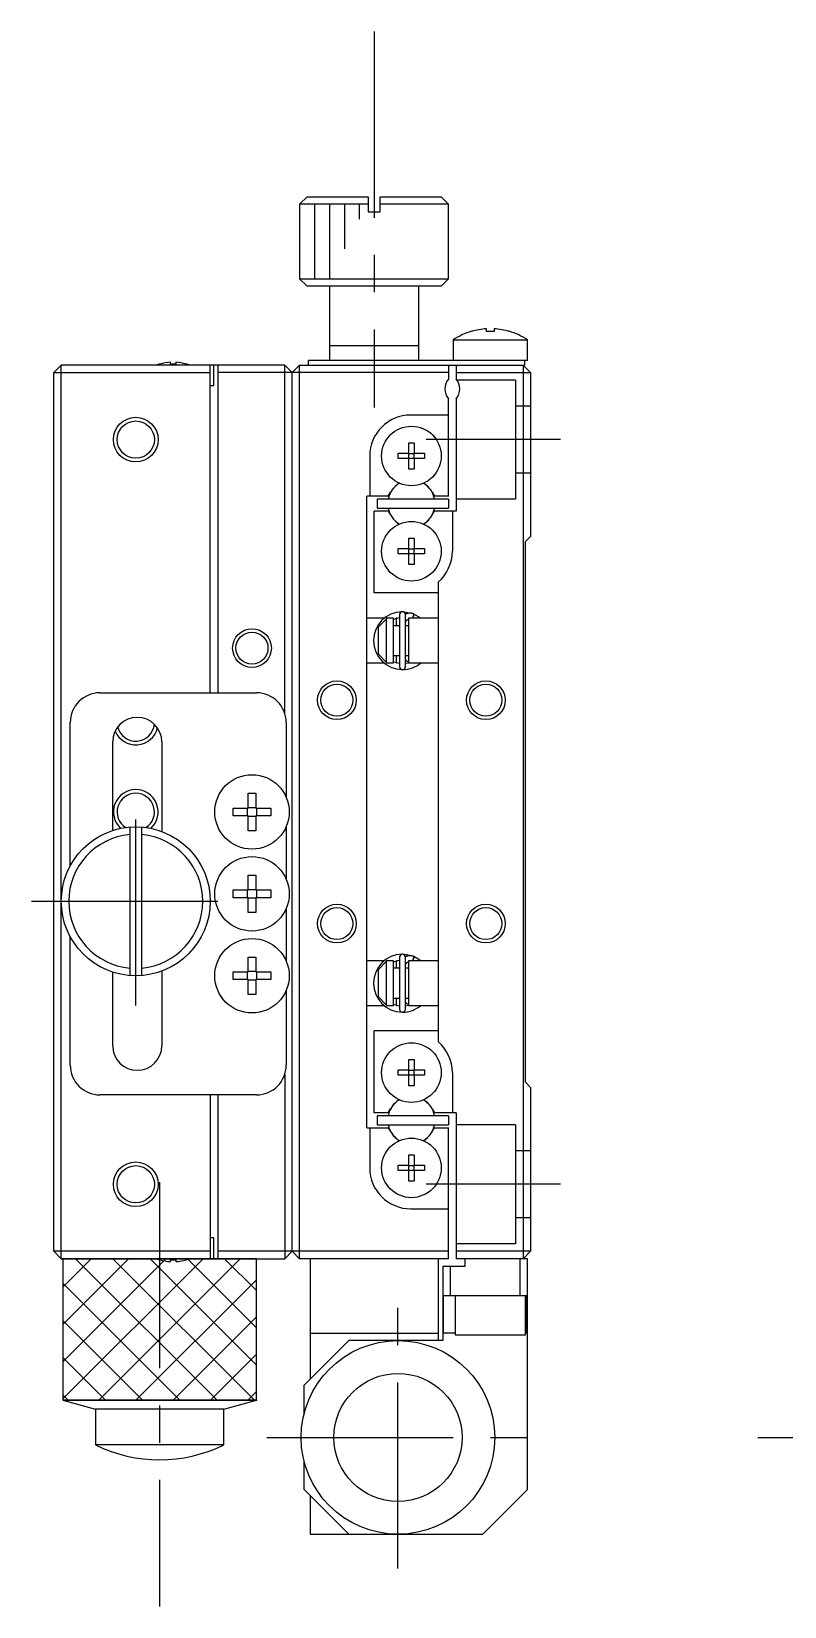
# Model space of a CAD drawing. Extents: x 45 to 379, y 23 to 268.
# Drawn here: x 228.3 to 278.8, y 103.7 to 209.5 of the extents above; entities that cross this region are included whole.
import ezdxf

# ---------------------------------------------------------------- set-up
doc = ezdxf.new("R2010")
doc.units = 0
doc.header["$LTSCALE"] = 10
doc.linetypes.add('CENTER', pattern=[2, 1.25, -0.25, 0.25, -0.25])
doc.linetypes.add('DASHED', pattern=[3.5, 2, -1.5])
doc.layers.get('0').update_dxf_attribs({"linetype": 'CONTINUOUS'})
doc.layers.add('CENTER', color=1, linetype='CENTER')

msp = doc.modelspace()

# ---------------------------------------------------------------- linework, layer by layer
at = {"color": 7, "linetype": 'CONTINUOUS'}
for p, q in [((246.756763, 198.362747), (246.256763, 197.862747)), ((250.856763, 197.862747), (246.256763, 197.862747)), ((246.256763, 197.862747), (246.256763, 192.862747)), ((246.756763, 198.362747), (250.856763, 198.362747)), ((250.856763, 198.362747), (250.856763, 197.362747)), ((251.656763, 198.362747), (255.756763, 198.362747)), ((251.656763, 197.362747), (251.656763, 198.362747)), ((256.256763, 197.862747), (251.656763, 197.862747)), ((256.256763, 197.862747), (255.756763, 198.362747)), ((256.256763, 192.862747), (256.256763, 197.862747)), ((250.856763, 197.362747), (251.656763, 197.362747)), ((246.256763, 192.862747), (246.756763, 192.362747)), ((246.256763, 192.862747), (256.256763, 192.862747)), ((255.756763, 192.362747), (256.256763, 192.862747)), ((255.756763, 192.362747), (246.756763, 192.362747)), ((248.256763, 192.362747), (248.256763, 187.362747)), ((254.256763, 187.362747), (254.256763, 192.362747)), ((257.798174, 189.325328), (257.79483, 189.332183)), ((258.796763, 189.325328), (258.796763, 189.497699)), ((259.316763, 189.325328), (258.796763, 189.325328)), ((259.316763, 189.497699), (259.316763, 189.325328)), ((260.318696, 189.332183), (260.315353, 189.325328)), ((254.256763, 188.362747), (248.256763, 188.362747)), ((256.556763, 188.754404), (261.556763, 188.754404)), ((256.556763, 188.754404), (256.556763, 187.362747)), ((261.556763, 187.362747), (261.556763, 188.754404)), ((237.576763, 187.132269), (237.576763, 187.252606)), ((237.936763, 187.252606), (237.936763, 187.132269)), ((246.856763, 187.062747), (246.856763, 187.362747)), ((261.556763, 187.362747), (246.856763, 187.362747)), ((261.356763, 187.362747), (261.356763, 187.062747)), ((229.756763, 186.562747), (230.256763, 187.062747)), ((229.756763, 127.562747), (229.756763, 186.562747)), ((229.756763, 186.562747), (240.256763, 186.562747)), ((245.256763, 187.062747), (230.256763, 187.062747)), ((230.256763, 127.062747), (230.256763, 187.062747)), ((236.870402, 187.132269), (236.868147, 187.136891)), ((237.936763, 187.132269), (237.576763, 187.132269)), ((238.645379, 187.136891), (238.643125, 187.132269)), ((240.256763, 165.062747), (240.256763, 187.062747)), ((240.506763, 185.662747), (240.506763, 187.062747)), ((240.756763, 187.062747), (240.756763, 165.062747)), ((256.256763, 186.562747), (240.756763, 186.562747)), ((245.256763, 187.062747), (245.756763, 186.562747)), ((245.256763, 163.687247), (245.256763, 187.062747)), ((246.256763, 187.062747), (245.756763, 186.562747)), ((245.756763, 127.562747), (245.756763, 186.562747)), ((246.256763, 187.062747), (261.356763, 187.062747)), ((246.256763, 127.062747), (246.256763, 187.062747)), ((256.256763, 187.062747), (256.256763, 186.124185)), ((256.756763, 187.062747), (256.756763, 186.124185)), ((256.756763, 186.562747), (261.756763, 186.562747)), ((261.256763, 187.062747), (261.756763, 186.562747)), ((261.256763, 187.062747), (261.256763, 127.062747)), ((261.756763, 186.562747), (261.756763, 175.562747)), ((240.506763, 185.662747), (240.256763, 185.662747)), ((256.256763, 178.262747), (256.256763, 184.801309)), ((256.756763, 184.801309), (256.756763, 177.262747)), ((256.256763, 183.712747), (253.706763, 183.712747)), ((250.956763, 180.962747), (250.956763, 178.262747)), ((252.870402, 180.782747), (252.870402, 181.142747)), ((252.870402, 181.142747), (253.576763, 181.142747)), ((253.576763, 181.849108), (253.936763, 181.849108)), ((253.576763, 181.142747), (253.576763, 181.849108)), ((253.587135, 181.132375), (253.576763, 181.142747)), ((253.587135, 181.132375), (253.926391, 181.132375)), ((253.587135, 180.793119), (253.587135, 181.132375)), ((253.926391, 181.132375), (253.936763, 181.142747)), ((253.926391, 181.132375), (253.926391, 180.793119)), ((253.936763, 181.849108), (253.936763, 181.142747)), ((253.936763, 181.142747), (254.643125, 181.142747)), ((254.643125, 181.142747), (254.643125, 180.782747)), ((253.576763, 180.782747), (252.870402, 180.782747)), ((253.587135, 180.793119), (253.576763, 180.782747)), ((253.576763, 180.076385), (253.576763, 180.782747)), ((253.936763, 180.076385), (253.576763, 180.076385)), ((253.926391, 180.793119), (253.587135, 180.793119)), ((253.926391, 180.793119), (253.936763, 180.782747)), ((253.936763, 180.782747), (253.936763, 180.076385)), ((254.643125, 180.782747), (253.936763, 180.782747)), ((250.756763, 135.862747), (250.756763, 178.262747)), ((252.205958, 178.262747), (250.756763, 178.262747)), ((251.456763, 178.062747), (251.456763, 177.462747)), ((256.256763, 178.062747), (251.456763, 178.062747)), ((252.205958, 178.262747), (252.356124, 178.522842)), ((255.157403, 178.522842), (255.307569, 178.262747)), ((256.256763, 178.262747), (255.307569, 178.262747)), ((256.256763, 178.062747), (256.256763, 177.462747)), ((251.256763, 171.762747), (251.256763, 177.262747)), ((252.205958, 177.262747), (251.256763, 177.262747)), ((251.456763, 177.462747), (256.256763, 177.462747)), ((252.205958, 177.262747), (252.356124, 177.002652)), ((255.157403, 177.002652), (255.307569, 177.262747)), ((256.756763, 177.262747), (255.307569, 177.262747)), ((256.506763, 177.262747), (256.506763, 174.562747)), ((261.406763, 175.212747), (261.756763, 175.562747)), ((252.870402, 174.382747), (252.870402, 174.742747)), ((252.870402, 174.742747), (253.576763, 174.742747)), ((253.576763, 175.449108), (253.936763, 175.449108)), ((253.576763, 174.742747), (253.576763, 175.449108)), ((253.587135, 174.732375), (253.576763, 174.742747)), ((253.587135, 174.732375), (253.926391, 174.732375)), ((253.587135, 174.393119), (253.587135, 174.732375)), ((253.926391, 174.732375), (253.936763, 174.742747)), ((253.926391, 174.732375), (253.926391, 174.393119)), ((253.936763, 175.449108), (253.936763, 174.742747)), ((253.936763, 174.742747), (254.643125, 174.742747)), ((254.643125, 174.742747), (254.643125, 174.382747)), ((261.406763, 138.912747), (261.406763, 175.212747)), ((253.576763, 174.382747), (252.870402, 174.382747)), ((253.587135, 174.393119), (253.576763, 174.382747)), ((253.576763, 173.676385), (253.576763, 174.382747)), ((253.936763, 173.676385), (253.576763, 173.676385)), ((253.926391, 174.393119), (253.587135, 174.393119)), ((253.926391, 174.393119), (253.936763, 174.382747)), ((253.936763, 174.382747), (253.936763, 173.676385)), ((254.643125, 174.382747), (253.936763, 174.382747)), ((255.556763, 172.483685), (255.556763, 141.641809)), ((255.556763, 171.762747), (251.256763, 171.762747)), ((252.961763, 170.312747), (252.961763, 166.812747)), ((253.871815, 170.370442), (253.184352, 170.506402)), ((253.357874, 170.340064), (253.350216, 170.336372)), ((253.351763, 166.812747), (253.351763, 170.312747)), ((253.389222, 170.353992), (253.357874, 170.340064)), ((253.421212, 170.366334), (253.389222, 170.353992)), ((253.453767, 170.37706), (253.421212, 170.366334)), ((253.486807, 170.386146), (253.453767, 170.37706)), ((253.520251, 170.393569), (253.486807, 170.386146)), ((253.554017, 170.39931), (253.520251, 170.393569)), ((253.588023, 170.403357), (253.554017, 170.39931)), ((253.622186, 170.4057), (253.588023, 170.403357)), ((253.656422, 170.406332), (253.622186, 170.4057)), ((253.690648, 170.405253), (253.656422, 170.406332)), ((253.72478, 170.402463), (253.690648, 170.405253)), ((253.758735, 170.397971), (253.72478, 170.402463)), ((253.79243, 170.391786), (253.758735, 170.397971)), ((253.825781, 170.383922), (253.79243, 170.391786)), ((253.858708, 170.3744), (253.825781, 170.383922)), ((253.931015, 170.34503), (253.831806, 170.062722)), ((253.891128, 170.363241), (253.858708, 170.3744)), ((253.921294, 170.351187), (253.891128, 170.363241)), ((253.907164, 170.263619), (253.902985, 170.251103)), ((253.91095, 170.275558), (253.907164, 170.263619)), ((253.91432, 170.286846), (253.91095, 170.275558)), ((253.917253, 170.297412), (253.91432, 170.286846)), ((253.91973, 170.30719), (253.917253, 170.297412)), ((253.921735, 170.316117), (253.91973, 170.30719)), ((253.919944, 170.351472), (253.921903, 170.350851)), ((254.392795, 170.062869), (253.92085, 170.350328)), ((253.923257, 170.324138), (253.921735, 170.316117)), ((253.921903, 170.350851), (253.923377, 170.349105)), ((253.924284, 170.331203), (253.923257, 170.324138)), ((253.923377, 170.349105), (253.924357, 170.346246)), ((253.924812, 170.337267), (253.924284, 170.331203)), ((253.924357, 170.346246), (253.924836, 170.342292)), ((253.924836, 170.342292), (253.924812, 170.337267)), ((253.929951, 170.34641), (253.931015, 170.34503)), ((251.920705, 170.062747), (250.756763, 170.062747)), ((251.556763, 169.482847), (252.056763, 170.011993)), ((251.556763, 167.642647), (251.556763, 169.482847)), ((252.556763, 170.062747), (252.056763, 170.062747)), ((252.056763, 170.062747), (252.056763, 167.062747)), ((252.556609, 169.997966), (252.961741, 170.106429)), ((252.556763, 167.062747), (252.556763, 170.062747)), ((252.961763, 169.562747), (252.556763, 169.562747)), ((252.756763, 170.062747), (252.745091, 170.062747)), ((252.756763, 169.562747), (252.756763, 170.062747)), ((253.351763, 169.711248), (253.352097, 169.725473)), ((253.556763, 169.562747), (253.351763, 169.562747)), ((253.352097, 169.725473), (253.353157, 169.740453)), ((253.353157, 169.740453), (253.354941, 169.755362)), ((253.354941, 169.755362), (253.357444, 169.770166)), ((253.357444, 169.770166), (253.360661, 169.784829)), ((253.360661, 169.784829), (253.364586, 169.799317)), ((253.364586, 169.799317), (253.369208, 169.813597)), ((253.369208, 169.813597), (253.374519, 169.827633)), ((253.374519, 169.827633), (253.380507, 169.841394)), ((253.380507, 169.841394), (253.387158, 169.854846)), ((253.387158, 169.854846), (253.394458, 169.867956)), ((253.394458, 169.867956), (253.402391, 169.880694)), ((253.402391, 169.880694), (253.41094, 169.893027)), ((253.41094, 169.893027), (253.420085, 169.904926)), ((253.420085, 169.904926), (253.429806, 169.916361)), ((253.429806, 169.916361), (253.440082, 169.927302)), ((253.440082, 169.927302), (253.450889, 169.937723)), ((253.450889, 169.937723), (253.462202, 169.947595)), ((253.462202, 169.947595), (253.473995, 169.956894)), ((253.473995, 169.956894), (253.486241, 169.965594)), ((253.486241, 169.965594), (253.49891, 169.973673)), ((253.49891, 169.973673), (253.511973, 169.981107)), ((253.511973, 169.981107), (253.525397, 169.987876)), ((253.525397, 169.987876), (253.53915, 169.993961)), ((253.53915, 169.993961), (253.553197, 169.999344)), ((253.553197, 169.999344), (253.556742, 170.000576)), ((253.556763, 170.062747), (253.556763, 167.062747)), ((255.556763, 170.062747), (253.556763, 170.062747)), ((253.827425, 170.074387), (253.821276, 170.062747)), ((253.833683, 170.086639), (253.827425, 170.074387)), ((253.84001, 170.099427), (253.833683, 170.086639)), ((253.846366, 170.11267), (253.84001, 170.099427)), ((253.852712, 170.126285), (253.846366, 170.11267)), ((253.859007, 170.140186), (253.852712, 170.126285)), ((253.865212, 170.154286), (253.859007, 170.140186)), ((253.871288, 170.168497), (253.865212, 170.154286)), ((253.877197, 170.182728), (253.871288, 170.168497)), ((253.882902, 170.196892), (253.877197, 170.182728)), ((253.888366, 170.210898), (253.882902, 170.196892)), ((253.893556, 170.224659), (253.888366, 170.210898)), ((253.898439, 170.238089), (253.893556, 170.224659)), ((253.902985, 170.251103), (253.898439, 170.238089)), ((252.056763, 167.120746), (251.556763, 167.649892)), ((252.961708, 167.019381), (252.556603, 167.127192)), ((252.556763, 167.562747), (252.961763, 167.562747)), ((252.756763, 167.062747), (252.756763, 167.562747)), ((253.351763, 167.562747), (253.556763, 167.562747)), ((253.351839, 167.407551), (253.351763, 167.414246)), ((253.352535, 167.392547), (253.351839, 167.407551)), ((253.353957, 167.377591), (253.352535, 167.392547)), ((253.356102, 167.36272), (253.353957, 167.377591)), ((253.358966, 167.347968), (253.356102, 167.36272)), ((253.362543, 167.333369), (253.358966, 167.347968)), ((253.366826, 167.31896), (253.362543, 167.333369)), ((253.371806, 167.304773), (253.366826, 167.31896)), ((253.377473, 167.290844), (253.371806, 167.304773)), ((253.383814, 167.277205), (253.377473, 167.290844)), ((253.390815, 167.26389), (253.383814, 167.277205)), ((253.398463, 167.250932), (253.390815, 167.26389)), ((253.40674, 167.238364), (253.398463, 167.250932)), ((253.415628, 167.226215), (253.40674, 167.238364)), ((253.425106, 167.214518), (253.415628, 167.226215)), ((253.435155, 167.203303), (253.425106, 167.214518)), ((253.44575, 167.192598), (253.435155, 167.203303)), ((253.456866, 167.182431), (253.44575, 167.192598)), ((253.468479, 167.17283), (253.456866, 167.182431)), ((253.48056, 167.163821), (253.468479, 167.17283)), ((253.493081, 167.155427), (253.48056, 167.163821)), ((253.50601, 167.147673), (253.493081, 167.155427)), ((253.519315, 167.14058), (253.50601, 167.147673)), ((253.532964, 167.134167), (253.519315, 167.14058)), ((253.546922, 167.128454), (253.532964, 167.134167)), ((253.556738, 167.124919), (253.546922, 167.128454)), ((250.756763, 167.062747), (251.920339, 167.062747)), ((252.056763, 167.062747), (252.556763, 167.062747)), ((252.744926, 167.062747), (252.756763, 167.062747)), ((253.568572, 167.061634), (253.351806, 167.019058)), ((253.556763, 167.062747), (255.556763, 167.062747)), ((253.862559, 166.752155), (253.878968, 166.757855)), ((253.879279, 166.757138), (253.939006, 166.783038)), ((253.917401, 166.774551), (253.919944, 166.774022)), ((253.919944, 166.774022), (253.919624, 166.774786)), ((253.921294, 166.774307), (253.919944, 166.774022)), ((253.922024, 166.77473), (253.921294, 166.774307)), ((232.856763, 165.062747), (243.356763, 165.062747)), ((230.856763, 153.437615), (230.856763, 163.062747)), ((245.356763, 163.062747), (245.356763, 158.042543)), ((233.706763, 155.81643), (233.706763, 161.762747)), ((237.006763, 161.762747), (237.006763, 155.746495)), ((242.796763, 158.321336), (243.316763, 158.321336)), ((242.796763, 157.322747), (242.796763, 158.321336)), ((243.316763, 158.321336), (243.316763, 157.322747)), ((241.798174, 157.322747), (242.796763, 157.322747)), ((241.798174, 156.802747), (241.798174, 157.322747)), ((242.796763, 156.802747), (241.798174, 156.802747)), ((242.755388, 156.802747), (242.755388, 157.322747)), ((242.796763, 157.364122), (243.316763, 157.364122)), ((242.796763, 155.804157), (242.796763, 156.802747)), ((243.316763, 156.761372), (242.796763, 156.761372)), ((243.316763, 157.322747), (244.315353, 157.322747)), ((243.316763, 156.802747), (243.316763, 155.804157)), ((244.315353, 156.802747), (243.316763, 156.802747)), ((243.358138, 157.322747), (243.358138, 156.802747)), ((244.315353, 157.322747), (244.315353, 156.802747)), ((234.856763, 156.046721), (234.856763, 146.078773)), ((235.656763, 146.078773), (235.656763, 156.046721)), ((243.316763, 155.804157), (242.796763, 155.804157)), ((245.356763, 156.082951), (245.356763, 152.542543)), ((242.796763, 152.821336), (243.316763, 152.821336)), ((242.796763, 151.822747), (242.796763, 152.821336)), ((243.316763, 152.821336), (243.316763, 151.822747)), ((241.798174, 151.822747), (242.796763, 151.822747)), ((241.798174, 151.302747), (241.798174, 151.822747)), ((242.796763, 151.302747), (241.798174, 151.302747)), ((242.755388, 151.302747), (242.755388, 151.822747)), ((242.796763, 151.864122), (243.316763, 151.864122)), ((242.796763, 150.304157), (242.796763, 151.302747)), ((243.316763, 151.261372), (242.796763, 151.261372)), ((243.316763, 151.822747), (244.315353, 151.822747)), ((243.316763, 151.302747), (243.316763, 150.304157)), ((244.315353, 151.302747), (243.316763, 151.302747)), ((243.358138, 151.822747), (243.358138, 151.302747)), ((244.315353, 151.822747), (244.315353, 151.302747)), ((243.316763, 150.304157), (242.796763, 150.304157)), ((245.356763, 150.582951), (245.356763, 147.042543)), ((230.856763, 140.062747), (230.856763, 148.687878)), ((242.796763, 147.321336), (243.316763, 147.321336)), ((242.796763, 146.322747), (242.796763, 147.321336)), ((243.316763, 147.321336), (243.316763, 146.322747)), ((251.920705, 147.062747), (250.756763, 147.062747)), ((251.556763, 146.482847), (252.056763, 147.011993)), ((252.556763, 147.062747), (252.056763, 147.062747)), ((252.056763, 147.062747), (252.056763, 144.062747)), ((252.556609, 146.997966), (252.961741, 147.106429)), ((252.556763, 144.062747), (252.556763, 147.062747)), ((252.756763, 147.062747), (252.745091, 147.062747)), ((252.756763, 146.562747), (252.756763, 147.062747)), ((252.961763, 147.312747), (252.961763, 143.812747)), ((253.871815, 147.370442), (253.184352, 147.506402)), ((253.357874, 147.340064), (253.350216, 147.336372)), ((253.351763, 143.812747), (253.351763, 147.312747)), ((253.389222, 147.353992), (253.357874, 147.340064)), ((253.421212, 147.366334), (253.389222, 147.353992)), ((253.453767, 147.37706), (253.421212, 147.366334)), ((253.486807, 147.386146), (253.453767, 147.37706)), ((253.520251, 147.393569), (253.486807, 147.386146)), ((253.554017, 147.39931), (253.520251, 147.393569)), ((253.525397, 146.987876), (253.53915, 146.993961)), ((253.53915, 146.993961), (253.553197, 146.999344)), ((253.553197, 146.999344), (253.556742, 147.000576)), ((253.588023, 147.403357), (253.554017, 147.39931)), ((253.556763, 147.062747), (253.556763, 144.062747)), ((255.556763, 147.062747), (253.556763, 147.062747)), ((253.622186, 147.4057), (253.588023, 147.403357)), ((253.656422, 147.406332), (253.622186, 147.4057)), ((253.690648, 147.405253), (253.656422, 147.406332)), ((253.72478, 147.402463), (253.690648, 147.405253)), ((253.758735, 147.397971), (253.72478, 147.402463)), ((253.79243, 147.391786), (253.758735, 147.397971)), ((253.825781, 147.383922), (253.79243, 147.391786)), ((253.827425, 147.074387), (253.821276, 147.062747)), ((253.858708, 147.3744), (253.825781, 147.383922)), ((253.833683, 147.086639), (253.827425, 147.074387)), ((253.929951, 147.34641), (253.831806, 147.062722)), ((253.84001, 147.099427), (253.833683, 147.086639)), ((253.846366, 147.11267), (253.84001, 147.099427)), ((253.852712, 147.126285), (253.846366, 147.11267)), ((253.859007, 147.140186), (253.852712, 147.126285)), ((253.891128, 147.363241), (253.858708, 147.3744)), ((253.865212, 147.154286), (253.859007, 147.140186)), ((253.871288, 147.168497), (253.865212, 147.154286)), ((253.877197, 147.182728), (253.871288, 147.168497)), ((253.882902, 147.196892), (253.877197, 147.182728)), ((253.888366, 147.210898), (253.882902, 147.196892)), ((253.893556, 147.224659), (253.888366, 147.210898)), ((253.921294, 147.351187), (253.891128, 147.363241)), ((253.898439, 147.238089), (253.893556, 147.224659)), ((253.902985, 147.251103), (253.898439, 147.238089)), ((253.907164, 147.263619), (253.902985, 147.251103)), ((253.91095, 147.275558), (253.907164, 147.263619)), ((253.91432, 147.286846), (253.91095, 147.275558)), ((253.917253, 147.297412), (253.91432, 147.286846)), ((253.91973, 147.30719), (253.917253, 147.297412)), ((253.921735, 147.316117), (253.91973, 147.30719)), ((253.919944, 147.351472), (253.921903, 147.350851)), ((254.392795, 147.062869), (253.92085, 147.350328)), ((253.923257, 147.324138), (253.921735, 147.316117)), ((253.921903, 147.350851), (253.923377, 147.349105)), ((253.924284, 147.331203), (253.923257, 147.324138)), ((253.923377, 147.349105), (253.924357, 147.346246)), ((253.924812, 147.337267), (253.924284, 147.331203)), ((253.924357, 147.346246), (253.924836, 147.342292)), ((253.924836, 147.342292), (253.924812, 147.337267)), ((253.950156, 147.337511), (253.930487, 147.346166)), ((233.706763, 141.362747), (233.706763, 146.309064)), ((237.006763, 146.378998), (237.006763, 141.362747)), ((241.798174, 146.322747), (242.796763, 146.322747)), ((241.798174, 145.802747), (241.798174, 146.322747)), ((242.755388, 145.802747), (242.755388, 146.322747)), ((242.796763, 146.364122), (243.316763, 146.364122)), ((243.316763, 146.322747), (244.315353, 146.322747)), ((243.358138, 146.322747), (243.358138, 145.802747)), ((244.315353, 146.322747), (244.315353, 145.802747)), ((251.556763, 144.642647), (251.556763, 146.482847)), ((252.961763, 146.562747), (252.556763, 146.562747)), ((253.351763, 146.711248), (253.352097, 146.725473)), ((253.556763, 146.562747), (253.351763, 146.562747)), ((253.352097, 146.725473), (253.353157, 146.740453)), ((253.353157, 146.740453), (253.354941, 146.755362)), ((253.354941, 146.755362), (253.357444, 146.770166)), ((253.357444, 146.770166), (253.360661, 146.784829)), ((253.360661, 146.784829), (253.364586, 146.799317)), ((253.364586, 146.799317), (253.369208, 146.813597)), ((253.369208, 146.813597), (253.374519, 146.827633)), ((253.374519, 146.827633), (253.380507, 146.841394)), ((253.380507, 146.841394), (253.387158, 146.854846)), ((253.387158, 146.854846), (253.394458, 146.867956)), ((253.394458, 146.867956), (253.402391, 146.880694)), ((253.402391, 146.880694), (253.41094, 146.893027)), ((253.41094, 146.893027), (253.420085, 146.904926)), ((253.420085, 146.904926), (253.429806, 146.916361)), ((253.429806, 146.916361), (253.440082, 146.927302)), ((253.440082, 146.927302), (253.450889, 146.937723)), ((253.450889, 146.937723), (253.462202, 146.947595)), ((253.462202, 146.947595), (253.473995, 146.956894)), ((253.473995, 146.956894), (253.486241, 146.965594)), ((253.486241, 146.965594), (253.49891, 146.973673)), ((253.49891, 146.973673), (253.511973, 146.981107)), ((253.511973, 146.981107), (253.525397, 146.987876)), ((242.796763, 145.802747), (241.798174, 145.802747)), ((242.796763, 144.804157), (242.796763, 145.802747)), ((243.316763, 145.761372), (242.796763, 145.761372)), ((243.316763, 145.802747), (243.316763, 144.804157)), ((244.315353, 145.802747), (243.316763, 145.802747)), ((245.356763, 145.082951), (245.356763, 140.062747)), ((243.316763, 144.804157), (242.796763, 144.804157)), ((250.756763, 144.062747), (251.920339, 144.062747)), ((252.056763, 144.120746), (251.556763, 144.649892)), ((252.056763, 144.062747), (252.556763, 144.062747)), ((252.961708, 144.019381), (252.556603, 144.127192)), ((252.556763, 144.562747), (252.961763, 144.562747)), ((252.744926, 144.062747), (252.756763, 144.062747)), ((252.756763, 144.062747), (252.756763, 144.562747)), ((253.351763, 144.562747), (253.556763, 144.562747)), ((253.351839, 144.407551), (253.351763, 144.414246)), ((253.568572, 144.061634), (253.351806, 144.019058)), ((253.352535, 144.392547), (253.351839, 144.407551)), ((253.353957, 144.377591), (253.352535, 144.392547)), ((253.356102, 144.36272), (253.353957, 144.377591)), ((253.358966, 144.347968), (253.356102, 144.36272)), ((253.362543, 144.333369), (253.358966, 144.347968)), ((253.366826, 144.31896), (253.362543, 144.333369)), ((253.371806, 144.304773), (253.366826, 144.31896)), ((253.377473, 144.290844), (253.371806, 144.304773)), ((253.383814, 144.277205), (253.377473, 144.290844)), ((253.390815, 144.26389), (253.383814, 144.277205)), ((253.398463, 144.250932), (253.390815, 144.26389)), ((253.40674, 144.238364), (253.398463, 144.250932)), ((253.415628, 144.226215), (253.40674, 144.238364)), ((253.425106, 144.214518), (253.415628, 144.226215)), ((253.435155, 144.203303), (253.425106, 144.214518)), ((253.44575, 144.192598), (253.435155, 144.203303)), ((253.456866, 144.182431), (253.44575, 144.192598)), ((253.468479, 144.17283), (253.456866, 144.182431)), ((253.48056, 144.163821), (253.468479, 144.17283)), ((253.493081, 144.155427), (253.48056, 144.163821)), ((253.50601, 144.147673), (253.493081, 144.155427)), ((253.519315, 144.14058), (253.50601, 144.147673)), ((253.532964, 144.134167), (253.519315, 144.14058)), ((253.546922, 144.128454), (253.532964, 144.134167)), ((253.556738, 144.124919), (253.546922, 144.128454)), ((253.556763, 144.062747), (255.556763, 144.062747)), ((253.862559, 143.752155), (253.878968, 143.757855)), ((253.87936, 143.756962), (253.953858, 143.789644)), ((253.917401, 143.774551), (253.919944, 143.774022)), ((253.919944, 143.774022), (253.919624, 143.774786)), ((253.921294, 143.774307), (253.919944, 143.774022)), ((253.922024, 143.77473), (253.921294, 143.774307)), ((251.256763, 136.862747), (251.256763, 142.362747)), ((255.556763, 142.362747), (251.256763, 142.362747)), ((252.870402, 139.382747), (252.870402, 139.742747)), ((252.870402, 139.742747), (253.576763, 139.742747)), ((253.576763, 140.449108), (253.936763, 140.449108)), ((253.576763, 139.742747), (253.576763, 140.449108)), ((253.587135, 139.732375), (253.576763, 139.742747)), ((253.587135, 139.393119), (253.587135, 139.732375)), ((253.587135, 139.732375), (253.926391, 139.732375)), ((253.926391, 139.732375), (253.936763, 139.742747)), ((253.926391, 139.732375), (253.926391, 139.393119)), ((253.936763, 140.449108), (253.936763, 139.742747)), ((253.936763, 139.742747), (254.643125, 139.742747)), ((254.643125, 139.742747), (254.643125, 139.382747)), ((245.256763, 139.438247), (245.256763, 127.062747)), ((253.576763, 139.382747), (252.870402, 139.382747)), ((253.587135, 139.393119), (253.576763, 139.382747)), ((253.576763, 138.676385), (253.576763, 139.382747)), ((253.936763, 138.676385), (253.576763, 138.676385)), ((253.926391, 139.393119), (253.587135, 139.393119)), ((253.926391, 139.393119), (253.936763, 139.382747)), ((253.936763, 139.382747), (253.936763, 138.676385)), ((254.643125, 139.382747), (253.936763, 139.382747)), ((256.506763, 139.562747), (256.506763, 136.862747)), ((261.756763, 138.562747), (261.406763, 138.912747)), ((261.756763, 138.562747), (261.756763, 127.562747)), ((243.356763, 138.062747), (232.856763, 138.062747)), ((240.256763, 138.062747), (240.256763, 127.062747)), ((240.756763, 138.062747), (240.756763, 127.062747)), ((252.205958, 136.862747), (251.256763, 136.862747)), ((251.456763, 136.662747), (251.456763, 136.062747)), ((256.256763, 136.662747), (251.456763, 136.662747)), ((252.205958, 136.862747), (252.356124, 137.122842)), ((255.157403, 137.122842), (255.307569, 136.862747)), ((256.756763, 136.862747), (255.307569, 136.862747)), ((256.256763, 136.662747), (256.256763, 136.062747)), ((256.756763, 136.862747), (256.756763, 127.062747)), ((250.756763, 135.862747), (252.205958, 135.862747)), ((250.956763, 135.862747), (250.956763, 133.162747)), ((251.456763, 136.062747), (256.256763, 136.062747)), ((252.205958, 135.862747), (252.356124, 135.602652)), ((255.157403, 135.602652), (255.307569, 135.862747)), ((255.307569, 135.862747), (256.256763, 135.862747)), ((256.256763, 127.062747), (256.256763, 135.862747)), ((252.870402, 132.982747), (252.870402, 133.342747)), ((252.870402, 133.342747), (253.576763, 133.342747)), ((253.576763, 134.049108), (253.936763, 134.049108)), ((253.576763, 133.342747), (253.576763, 134.049108)), ((253.587135, 133.332375), (253.576763, 133.342747)), ((253.587135, 132.993119), (253.587135, 133.332375)), ((253.587135, 133.332375), (253.926391, 133.332375)), ((253.926391, 133.332375), (253.936763, 133.342747)), ((253.926391, 133.332375), (253.926391, 132.993119)), ((253.936763, 134.049108), (253.936763, 133.342747)), ((253.936763, 133.342747), (254.643125, 133.342747)), ((254.643125, 133.342747), (254.643125, 132.982747)), ((253.576763, 132.982747), (252.870402, 132.982747)), ((253.587135, 132.993119), (253.576763, 132.982747)), ((253.576763, 132.276385), (253.576763, 132.982747)), ((253.936763, 132.276385), (253.576763, 132.276385)), ((253.926391, 132.993119), (253.587135, 132.993119)), ((253.926391, 132.993119), (253.936763, 132.982747)), ((253.936763, 132.982747), (253.936763, 132.276385)), ((254.643125, 132.982747), (253.936763, 132.982747)), ((253.706763, 130.412747), (256.256763, 130.412747)), ((240.506763, 128.462747), (240.256763, 128.462747)), ((240.506763, 127.062747), (240.506763, 128.462747)), ((230.256763, 127.062747), (229.756763, 127.562747)), ((240.256763, 127.562747), (229.756763, 127.562747)), ((230.256763, 127.062747), (245.256763, 127.062747)), ((230.356764, 127.062747), (230.356764, 117.56274)), ((236.868147, 126.988603), (236.870402, 126.993225)), ((237.576763, 126.993225), (237.936763, 126.993225)), ((237.576763, 126.872888), (237.576763, 126.993225)), ((237.936763, 126.993225), (237.936763, 126.872888)), ((238.643125, 126.993225), (238.645379, 126.988603)), ((256.256763, 127.562747), (240.756763, 127.562747)), ((243.356762, 117.56274), (243.356762, 127.062747)), ((245.256763, 127.062747), (245.756763, 127.562747)), ((246.256763, 127.062747), (245.756763, 127.562747)), ((256.256763, 127.062747), (246.256763, 127.062747)), ((246.956763, 127.062747), (246.956763, 118.962747)), ((255.556763, 127.062747), (255.556763, 121.562747)), ((261.756763, 127.562747), (256.756763, 127.562747)), ((261.556763, 127.062747), (256.756763, 127.062747)), ((257.356763, 126.562747), (257.356763, 127.062747)), ((261.056763, 124.562747), (261.056763, 127.062747)), ((261.756763, 127.562747), (261.256763, 127.062747)), ((261.556763, 111.562747), (261.556763, 127.062747)), ((255.856763, 126.562747), (255.856763, 121.562747)), ((255.856763, 126.562747), (257.356763, 126.562747)), ((256.356763, 126.562747), (256.356763, 124.562747)), ((261.556763, 124.562747), (255.856763, 124.562747)), ((255.897027, 124.562747), (255.897027, 122.062747)), ((256.706763, 124.562747), (256.706763, 121.962747)), ((261.406763, 121.962747), (261.406763, 124.562747)), ((261.487585, 122.062747), (261.487585, 124.562747)), ((246.956763, 122.062747), (255.556763, 122.062747)), ((256.706763, 122.062747), (255.856763, 122.062747)), ((256.706763, 121.962747), (261.406763, 121.962747)), ((261.556763, 122.062747), (261.406763, 122.062747)), ((249.556763, 121.562747), (246.556763, 118.562747)), ((255.856763, 121.562747), (249.556763, 121.562747)), ((246.556763, 116.662743), (246.556763, 118.562747)), ((243.356762, 117.56274), (230.356764, 117.56274)), ((230.356764, 117.56274), (232.556763, 116.973252)), ((241.156763, 116.973252), (243.356762, 117.56274)), ((241.156763, 116.973252), (232.556763, 116.973252)), ((232.556763, 116.973252), (232.556763, 114.562741)), ((241.156763, 114.562741), (241.156763, 116.973252)), ((241.156763, 114.562741), (232.556763, 114.562741)), ((246.556763, 111.562747), (246.556763, 113.462751)), ((246.556763, 111.562747), (249.556763, 108.562747)), ((246.956763, 111.162747), (246.956763, 108.562747)), ((258.556763, 108.562747), (261.556763, 111.562747)), ((246.956763, 108.562747), (258.556763, 108.562747))]:
    msp.add_line(p, q, dxfattribs=at)
at = {"color": 3, "linetype": 'CONTINUOUS'}
for p, q in [((247.256763, 197.862747), (247.256763, 192.862747)), ((248.256763, 197.862747), (248.256763, 192.862747)), ((249.256763, 197.862747), (249.256763, 194.862747)), ((250.256763, 197.862747), (250.256763, 196.862747)), ((230.356764, 125.150781), (232.26873, 127.062747)), ((230.356764, 122.650781), (234.76873, 127.062747)), ((230.356764, 120.150781), (237.26873, 127.062747)), ((230.356764, 117.650781), (239.76873, 127.062747)), ((243.356762, 127.062747), (230.356764, 127.062747)), ((230.356764, 127.062747), (230.356764, 117.56274)), ((231.217743, 127.062747), (240.71775, 117.56274)), ((232.768723, 117.56274), (242.26873, 127.062747)), ((233.717743, 127.062747), (243.21775, 117.56274)), ((236.217743, 127.062747), (243.356762, 119.923727)), ((238.717743, 127.062747), (243.356762, 122.423727)), ((241.217743, 127.062747), (243.356762, 124.923727)), ((243.356762, 117.56274), (243.356762, 127.062747)), ((230.356764, 125.423725), (238.21775, 117.56274)), ((235.268723, 117.56274), (243.356762, 125.650779)), ((230.356764, 122.923725), (235.71775, 117.56274)), ((237.768723, 117.56274), (243.356762, 123.150779)), ((240.268723, 117.56274), (243.356762, 120.650779)), ((230.356764, 120.423725), (233.21775, 117.56274)), ((230.356764, 117.923725), (230.71775, 117.56274)), ((230.356764, 117.56274), (243.356762, 117.56274)), ((242.768723, 117.56274), (243.356762, 118.150779))]:
    msp.add_line(p, q, dxfattribs=at)
at = {"color": 3, "linetype": 'DASHED'}
for p, q in [((260.756763, 186.062747), (256.756763, 186.062747)), ((260.756763, 186.062747), (260.756763, 178.062747)), ((261.756763, 184.312747), (260.756763, 184.312747)), ((261.756763, 179.812747), (260.756763, 179.812747)), ((260.756763, 178.062747), (256.756763, 178.062747)), ((260.756763, 136.062747), (256.756763, 136.062747)), ((260.756763, 136.062747), (260.756763, 128.062747)), ((261.756763, 134.312747), (260.756763, 134.312747)), ((261.756763, 129.812747), (260.756763, 129.812747)), ((260.756763, 128.062747), (256.756763, 128.062747))]:
    msp.add_line(p, q, dxfattribs=at)
at = {"color": 3, "linetype": 'CONTINUOUS'}
for centre, radius in [((235.256763, 182.062747), 1.5), ((243.056763, 168.062747), 1.3), ((248.756763, 164.562747), 1.3), ((258.756763, 164.562747), 1.3), ((248.756763, 149.562747), 1.3), ((258.756763, 149.562747), 1.3), ((235.256763, 132.062747), 1.5)]:
    msp.add_circle(centre, radius, dxfattribs=at)
at = {"color": 7, "linetype": 'CONTINUOUS'}
for centre, radius in [((235.256763, 182.062747), 1.25), ((253.756763, 180.962747), 2), ((253.756763, 174.562747), 2), ((243.056763, 168.062747), 1.075), ((248.756763, 164.562747), 1.075), ((258.756763, 164.562747), 1.075), ((243.056763, 157.062747), 2.5), ((235.256763, 151.062747), 5), ((243.056763, 151.562747), 2.5), ((248.756763, 149.562747), 1.075), ((258.756763, 149.562747), 1.075), ((243.056763, 146.062747), 2.5), ((253.756763, 139.562747), 2), ((253.756763, 133.162747), 2), ((235.256763, 132.062747), 1.25), ((252.856763, 115.062747), 6.499999), ((252.856763, 115.062747), 4.3)]:
    msp.add_circle(centre, radius, dxfattribs=at)
for centre, radius, start, end in [((259.056763, 185.012747), 4.5, 106.285843, 123.748989), ((259.056763, 185.012747), 4.492483, 93.317816, 106.26943), ((259.056763, 185.012747), 4.492483, 73.73057, 86.682184), ((259.056763, 185.012747), 4.5, 56.251011, 73.714157), ((237.756763, 184.062747), 3.194933, 93.229709, 106.106712), ((237.756763, 184.062747), 3.194933, 73.893288, 86.770291), ((237.756763, 184.062747), 3.2, 106.122533, 110.364135), ((237.756763, 184.062747), 3.2, 69.635865, 73.877467), ((257.006763, 185.462747), 1, 138.590378, 221.409622), ((256.006763, 185.462747), 1, 318.590378, 41.409622), ((253.706763, 180.962747), 2.75, 90, 180), ((253.756763, 177.762746), 1.5875, 120.433182, 169.10691), ((253.871668, 177.647842), 1.75, 121.881533, 150), ((253.756763, 177.762746), 1.5875, 10.89309, 59.566818), ((253.641858, 177.647842), 1.75, 30, 58.118467), ((253.756763, 177.762746), 1.5875, 190.893016, 239.566737), ((253.871668, 177.877652), 1.75, 210, 238.118467), ((253.756763, 177.762746), 1.5875, 300.433263, 349.106984), ((253.641858, 177.877652), 1.75, 301.881533, 330), ((253.756763, 174.562747), 2.75, 310.885193, 0), ((253.156715, 168.562791), 1.943868, 90.672315, 269.257985), ((253.156763, 170.312747), 0.195, 0, 180), ((253.156763, 166.812747), 0.195, 180, 0), ((253.155051, 168.567819), 1.94898, 270.774434, 309.429122), ((232.856763, 163.062747), 2, 90, 180), ((243.356763, 163.062747), 2, 0, 90), ((235.356763, 161.762747), 1.65, 0, 180), ((235.256763, 163.062747), 1.25, 193.934541, 354.86287), ((235.256763, 157.062747), 1.25, 303.12294, 236.87706), ((235.256763, 151.062747), 4.5, 95.099689, 264.900311), ((235.256763, 151.062747), 4.5, 275.099689, 84.900311), ((253.156715, 145.562791), 1.943868, 90.672315, 269.257985), ((253.156763, 147.312747), 0.195, 0, 180), ((253.155051, 145.567819), 1.94898, 270.774434, 309.429122), ((253.156763, 143.812747), 0.195, 180, 0), ((235.356763, 141.362747), 1.65, 180, 0), ((253.756763, 139.562747), 2.75, 0, 49.114807), ((232.856763, 140.062747), 2, 180, 270), ((243.356763, 140.062747), 2, 270, 0), ((253.756763, 136.362746), 1.5875, 120.433182, 169.10691), ((253.871668, 136.247842), 1.75, 121.881533, 150), ((253.756763, 136.362746), 1.5875, 10.89309, 59.566818), ((253.641858, 136.247842), 1.75, 30, 58.118467), ((253.756763, 136.362746), 1.5875, 190.893016, 239.566737), ((253.871668, 136.477652), 1.75, 210, 238.118467), ((253.756763, 136.362746), 1.5875, 300.433263, 349.106984), ((253.641858, 136.477652), 1.75, 301.881533, 330), ((253.706763, 133.162747), 2.75, 180, 270), ((237.756763, 130.062747), 3.2, 249.635865, 253.877467), ((237.756763, 130.062747), 3.194933, 253.893288, 266.770291), ((237.756763, 130.062747), 3.194933, 273.229709, 286.106712), ((237.756763, 130.062747), 3.2, 286.122533, 290.364135), ((236.856763, 123.307741), 9.745001, 243.816209, 296.183791)]:
    msp.add_arc(centre, radius, start, end, dxfattribs=at)
at = {"color": 3, "linetype": 'CONTINUOUS'}
for centre, start, end in [((235.256763, 163.062747), 202.688088, 346.109323), ((235.256763, 157.062747), 312.598813, 227.401187)]:
    msp.add_arc(centre, 1.5, start, end, dxfattribs=at)
for p in [(230.356764, 127.062747), (243.356762, 117.56274)]:
    msp.add_point(p, dxfattribs=at)
at = {"layer": 'CENTER', "color": 1, "linetype": 'CENTER'}
for p, q in [((251.256763, 209.462747), (251.256763, 184.212747)), ((263.756763, 182.062747), (254.756763, 182.062747)), ((235.256763, 144.062747), (235.256763, 158.062747)), ((228.256763, 151.062747), (242.256763, 151.062747)), ((236.856763, 132.212747), (236.856763, 103.712747)), ((263.756763, 132.062747), (254.756763, 132.062747)), ((252.856763, 106.262748), (252.856763, 123.862746)), ((244.056765, 115.062747), (261.656762, 115.062747)), ((277.012628, 115.062747), (353.262628, 115.062747))]:
    msp.add_line(p, q, dxfattribs=at)

doc.saveas('drawing.dxf')
